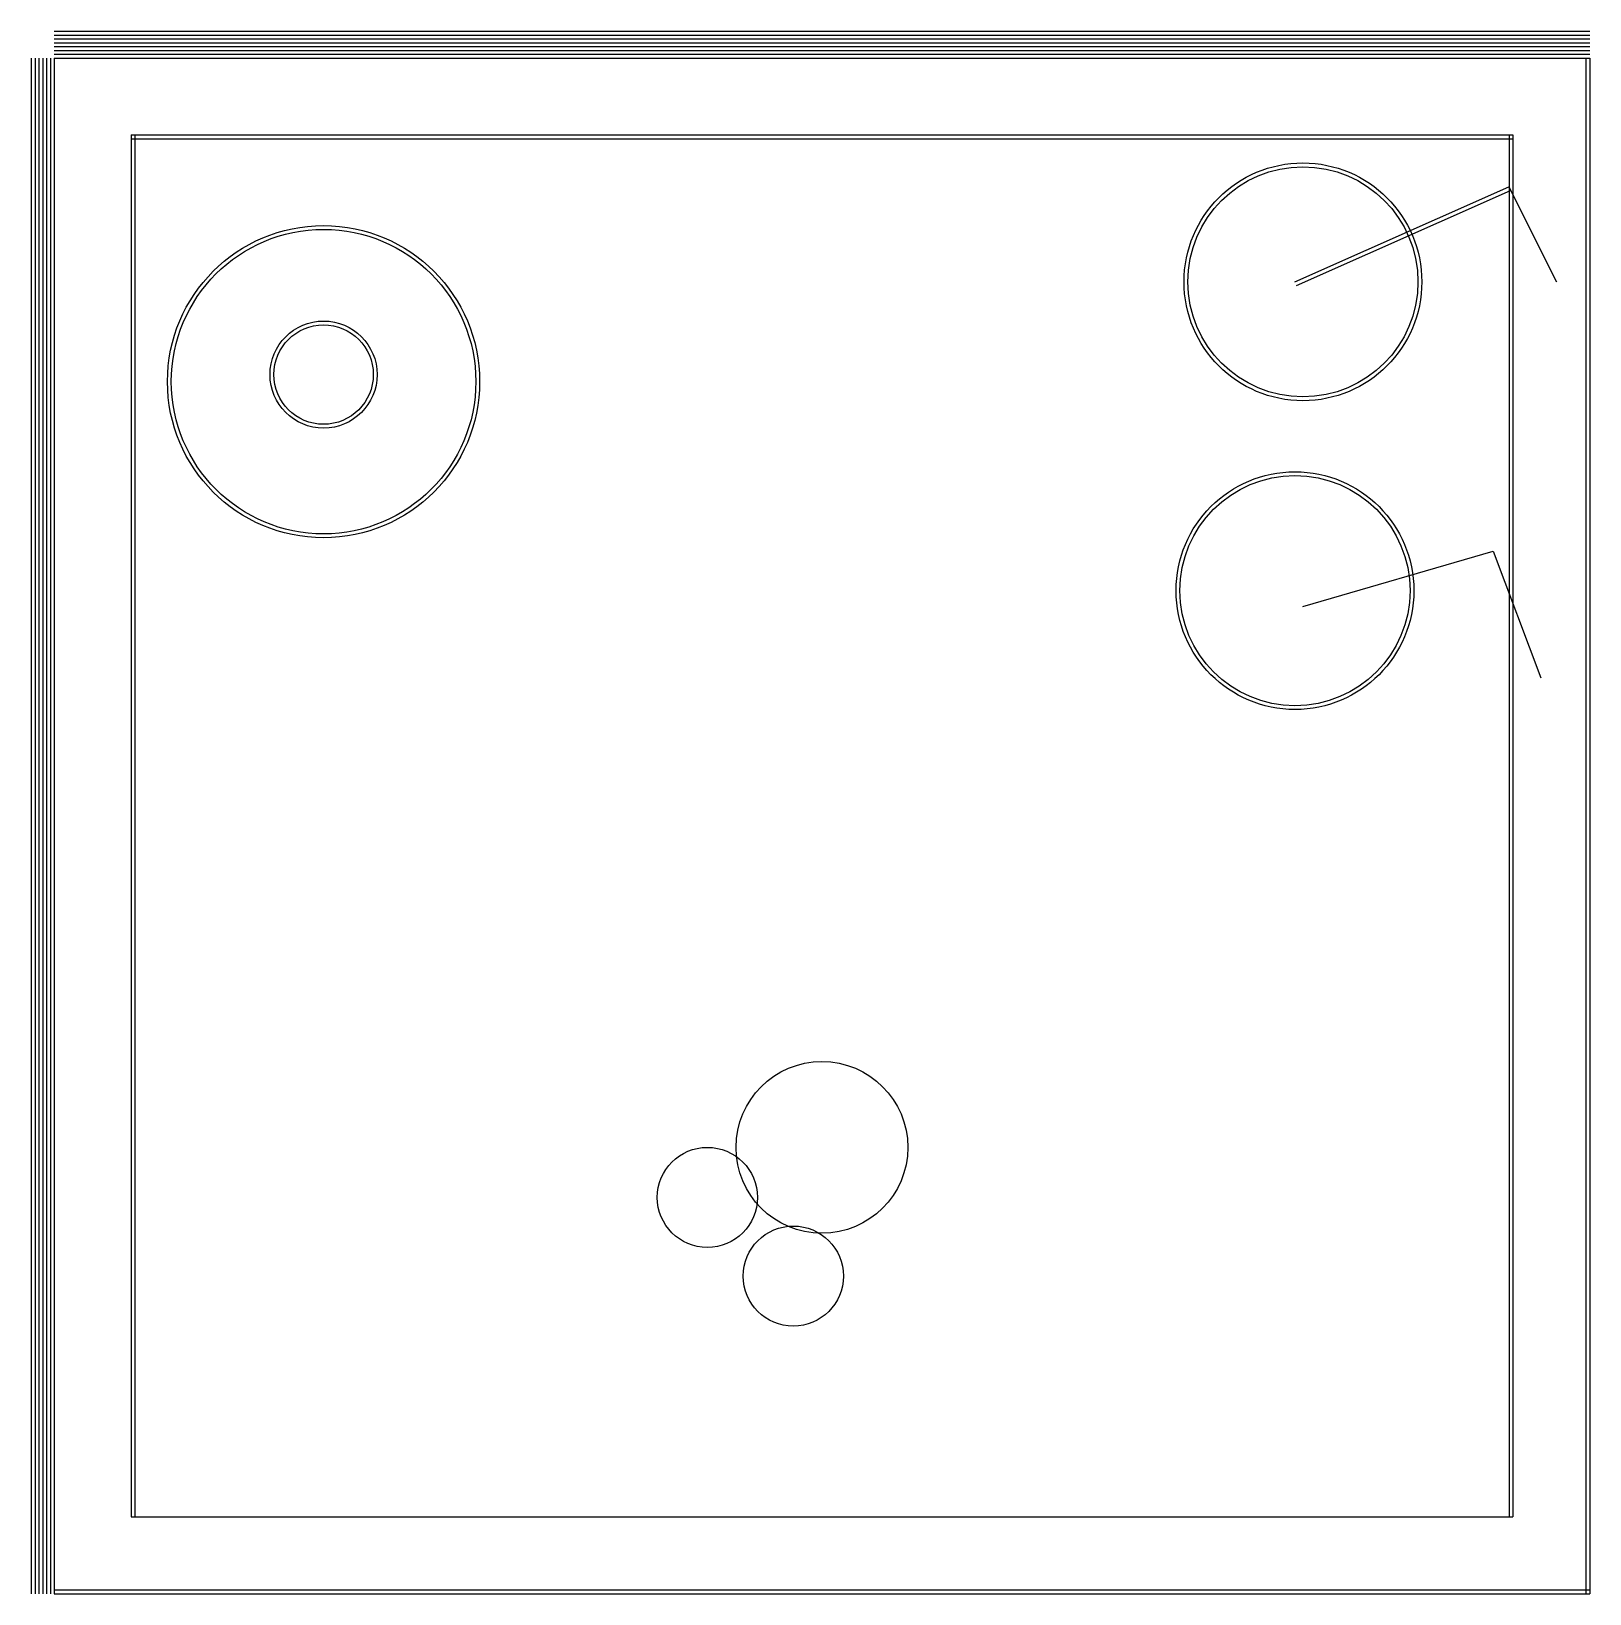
# Model space of a CAD drawing. Extents: x 28.546 to 28.952, y -18.601 to -18.194.
import ezdxf

# ---------------------------------------------------------------- set-up
doc = ezdxf.new("R2010")
doc.units = 0
doc.header["$MEASUREMENT"] = 0
doc.layers.add('C3', color=7, linetype='CONTINUOUS')

msp = doc.modelspace()

# ---------------------------------------------------------------- linework, layer by layer
at = {"layer": 'C3', "color": 8}
for p, q in [((28.55166, -18.19431), (28.95166, -18.19431)), ((28.55166, -18.19531), (28.95166, -18.19531)), ((28.55166, -18.19631), (28.95166, -18.19631)), ((28.55166, -18.19731), (28.95166, -18.19731)), ((28.55166, -18.19831), (28.95166, -18.19831)), ((28.55166, -18.19931), (28.95166, -18.19931)), ((28.55166, -18.20031), (28.95166, -18.20031)), ((28.54566, -18.20131), (28.54566, -18.60131)), ((28.54666, -18.20131), (28.54666, -18.60131)), ((28.54766, -18.20131), (28.54766, -18.60131)), ((28.54866, -18.20131), (28.54866, -18.60131)), ((28.54966, -18.20131), (28.54966, -18.60131)), ((28.55066, -18.20131), (28.55066, -18.60131)), ((28.55166, -18.20131), (28.95166, -18.20131)), ((28.55166, -18.20131), (28.55166, -18.60131)), ((28.95066, -18.20131), (28.95066, -18.60131)), ((28.95166, -18.20131), (28.95166, -18.60131)), ((28.57166, -18.22131), (28.93166, -18.22131)), ((28.57166, -18.22131), (28.57166, -18.58131)), ((28.57266, -18.22131), (28.57266, -18.58131)), ((28.93066, -18.22131), (28.93066, -18.58131)), ((28.93166, -18.22131), (28.93166, -18.58131)), ((28.57166, -18.22231), (28.93166, -18.22231)), ((28.57166, -18.58131), (28.93166, -18.58131)), ((28.55166, -18.60031), (28.95166, -18.60031)), ((28.55166, -18.60131), (28.95166, -18.60131))]:
    msp.add_line(p, q, dxfattribs=at)
at = {"layer": 'C3', "color": 3}
for p, q in [((28.87487, -18.25958), (28.93062, -18.23483)), ((28.87527, -18.2605), (28.93102, -18.23575)), ((28.93062, -18.23483), (28.94301, -18.25958)), ((28.87693, -18.34415), (28.92649, -18.32971)), ((28.92649, -18.32971), (28.93888, -18.36271))]:
    msp.add_line(p, q, dxfattribs=at)
for centre, radius in [((28.87693, -18.25958), 0.03097), ((28.87693, -18.25958), 0.02997), ((28.87487, -18.34002), 0.03097), ((28.87487, -18.34002), 0.03097), ((28.87487, -18.34002), 0.02997)]:
    msp.add_circle(centre, radius, dxfattribs=at)
at = {"layer": 'C3', "color": 5}
for centre, radius in [((28.62181, -18.28558), 0.04066), ((28.62181, -18.28558), 0.03966), ((28.62181, -18.28374), 0.01395), ((28.62181, -18.28374), 0.01295)]:
    msp.add_circle(centre, radius, dxfattribs=at)
at = {"layer": 'C3', "color": 6}
for centre, radius in [((28.75163, -18.48505), 0.02237), ((28.7218, -18.49808), 0.01305), ((28.74418, -18.51857), 0.01305)]:
    msp.add_circle(centre, radius, dxfattribs=at)

doc.saveas('drawing.dxf')
